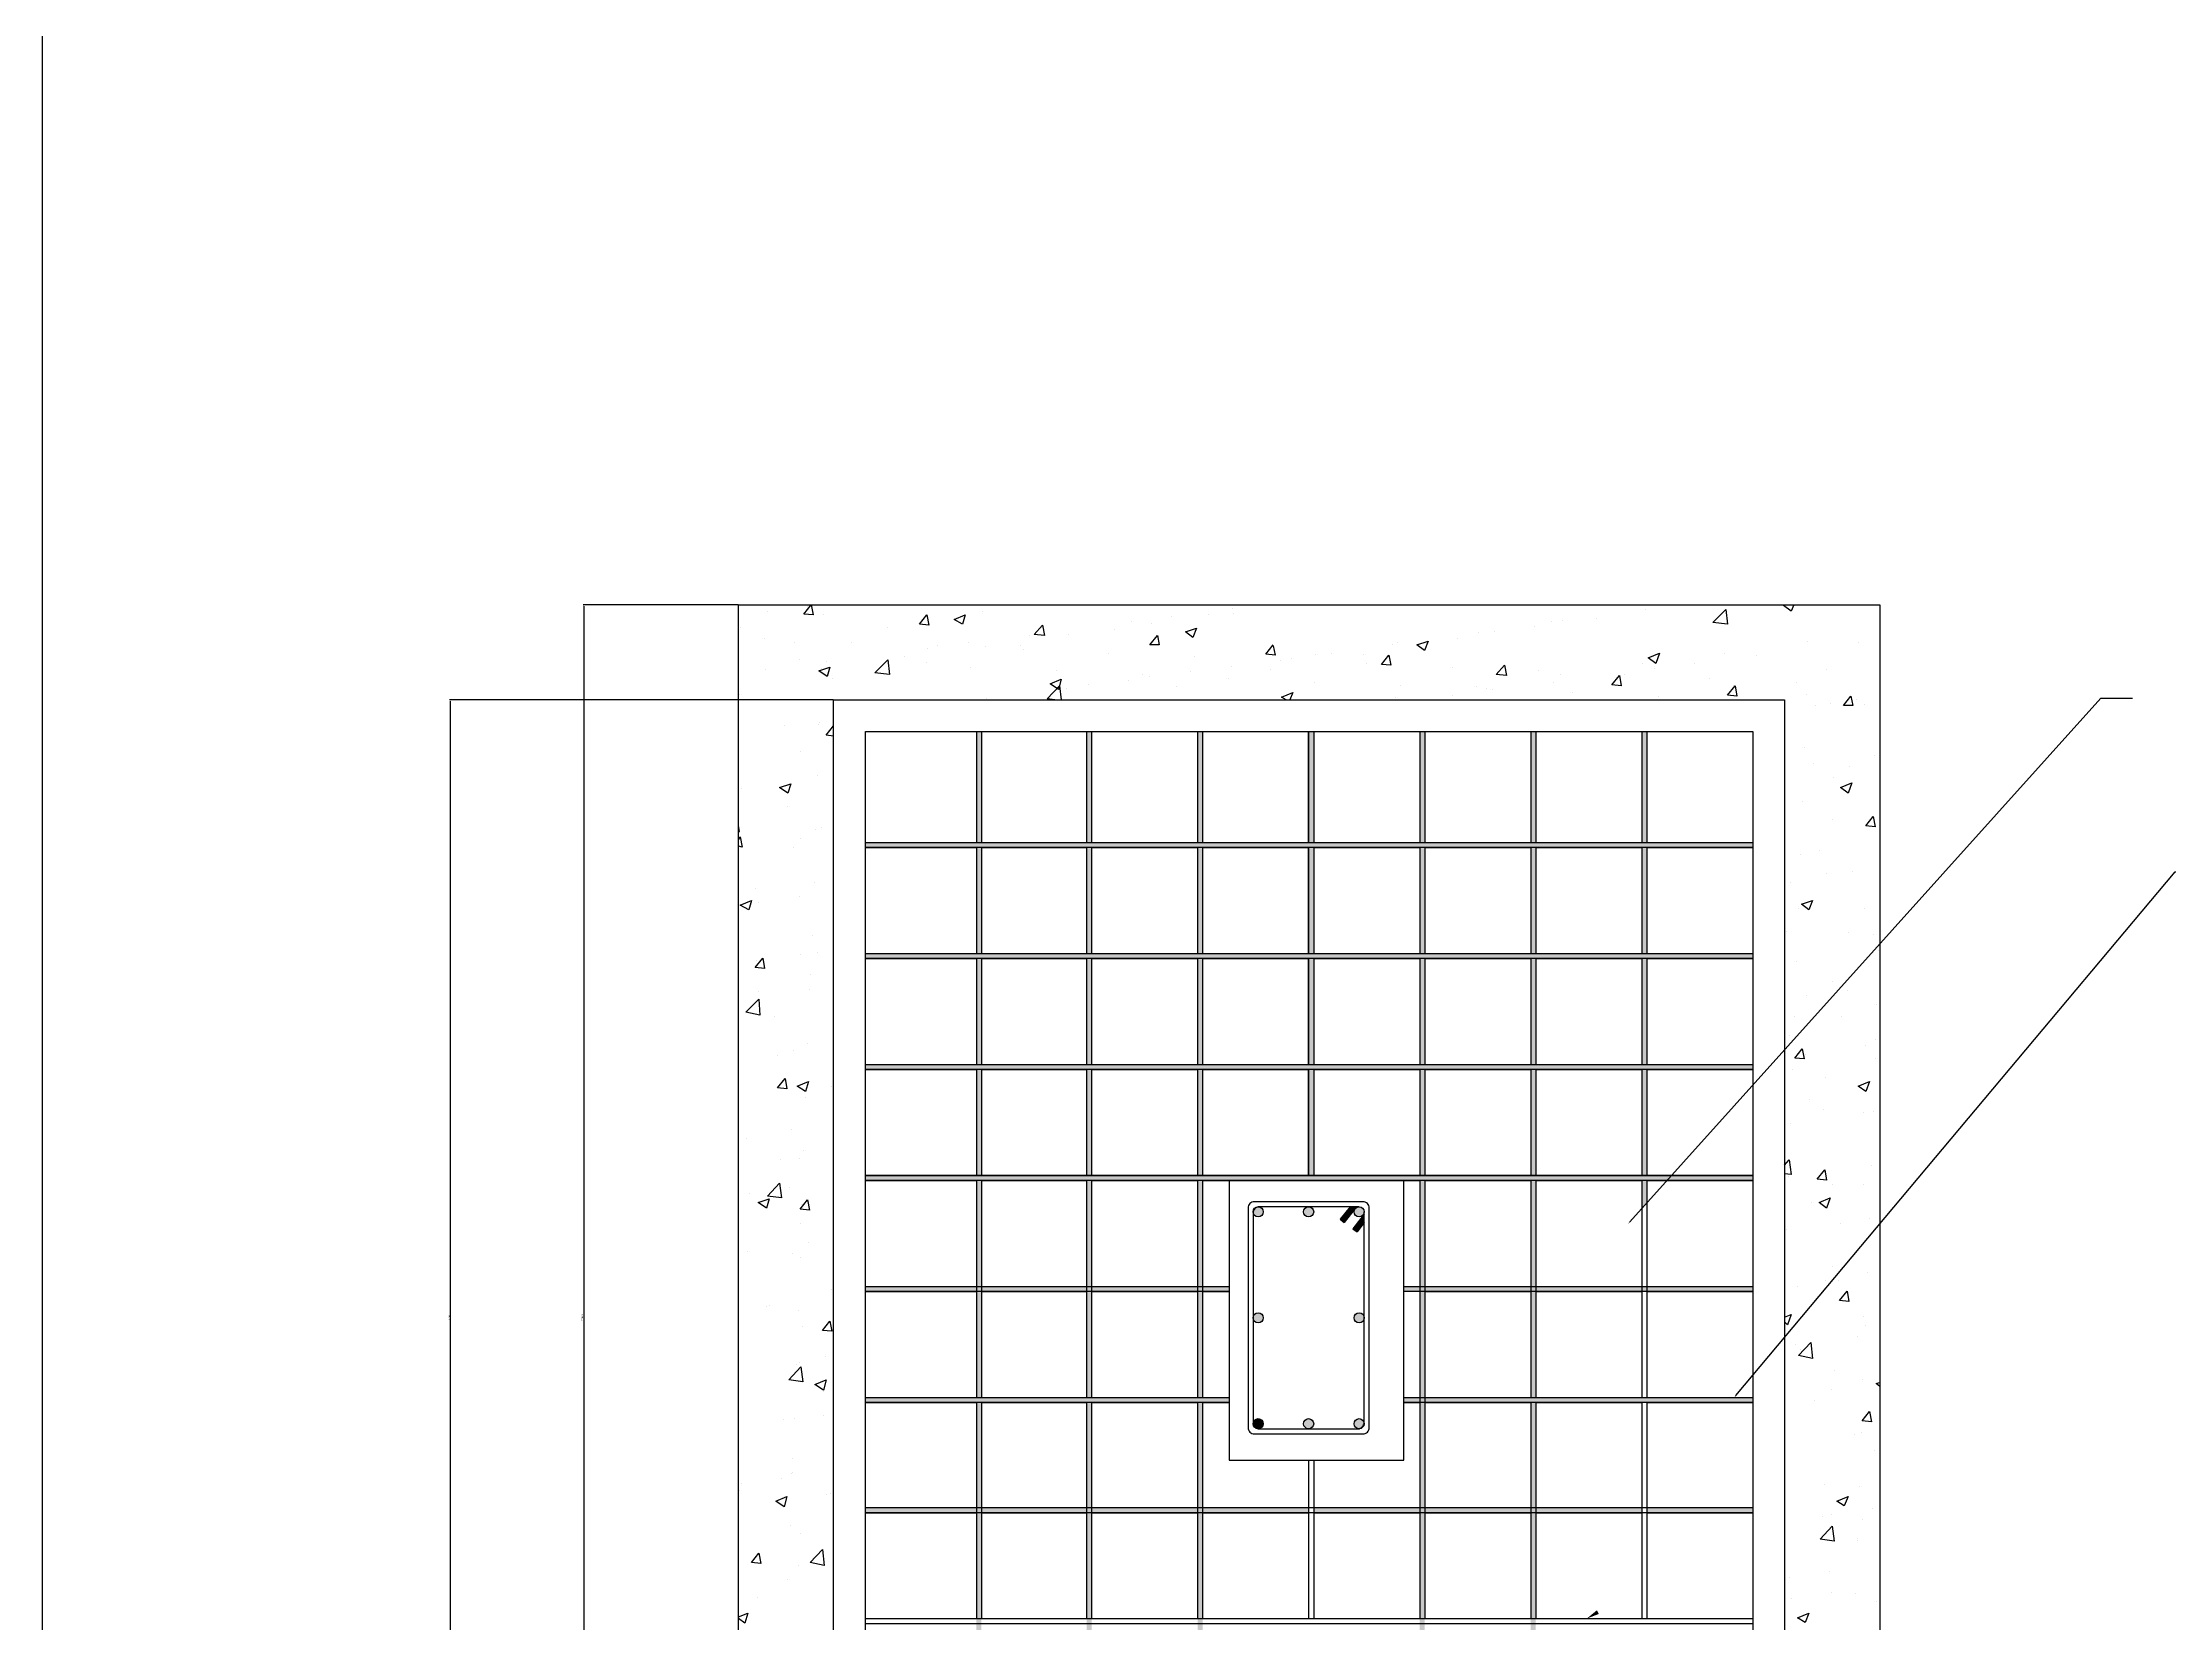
# Model space of a CAD drawing. Header units: millimetres. Extents: x -15359 to 171203, y -161916 to 32466.
# Drawn here: x 26320 to 30179, y -5821 to -2951 of the extents above; entities that cross this region are included whole.
import ezdxf
from ezdxf import colors
from ezdxf.entities.mleader import LeaderData, LeaderLine
from ezdxf.math import Vec2, Vec3

# ---------------------------------------------------------------- set-up
doc = ezdxf.new("R2010")
doc.units = ezdxf.units.MM
doc.header["$MEASUREMENT"] = 0
doc.styles.get("Standard").update_dxf_attribs({"font": 'Arial.ttf'})
doc.dimstyles.new('ISO-25', dxfattribs={"dimtxt": 2.5, "dimasz": 2.5, "dimexe": 1.25, "dimexo": 0.625, "dimtad": 1, "dimtxsty": 'Standard', "dimcen": 2.5, "dimadec": 0, "dimazin": 0, "dimtfac": 1, "dimtmove": 0, "dimatfit": 3, "dimfxl": 0, "dimarcsym": 0})

# ---------------------------------------------------------------- blocks, each defined once
blk = doc.blocks.new('*D42')
at = {"color": 0, "lineweight": -2}
for p, q in [((27581.7, -3971.3), (27300.4, -3971.3)), ((27301.7, -3973.8), (27301.7, -6557.6)), ((27581.7, -6560.1), (27300.4, -6560.1))]:
    blk.add_line(p, q, dxfattribs=at)
at = {"color": 0}
for points in [[(27301.3, -3973.8), (27302.1, -3973.8), (27301.7, -3971.3)], [(27301.3, -6557.6), (27302.1, -6557.6), (27301.7, -6560.1)]]:
    blk.add_solid(points, dxfattribs=at)
at = {"layer": 'Defpoints', "color": 0}
for p in [(27582.4, -3971.3), (27301.7, -6560.1), (27582.4, -6560.1)]:
    blk.add_point(p, dxfattribs=at)
at = {"color": 0, "insert": (27299.5, -5265.7), "char_height": 2.5, "attachment_point": 5, "rotation": 90}
blk.add_mtext('2588,81', dxfattribs=at)
blk = doc.blocks.new('*D45')
at = {"color": 0, "lineweight": -2}
for p, q in [((27754.4, -4144), (27058.3, -4144)), ((27059.6, -4146.5), (27059.6, -6384.9)), ((27754.4, -6387.4), (27058.3, -6387.4))]:
    blk.add_line(p, q, dxfattribs=at)
at = {"color": 0}
for points in [[(27059.2, -4146.5), (27060, -4146.5), (27059.6, -4144)], [(27059.2, -6384.9), (27060, -6384.9), (27059.6, -6387.4)]]:
    blk.add_solid(points, dxfattribs=at)
at = {"layer": 'Defpoints', "color": 0}
for p in [(27755.1, -4144), (27059.6, -6387.4), (27755.1, -6387.4)]:
    blk.add_point(p, dxfattribs=at)
at = {"color": 0, "insert": (27057.7, -5265.7), "char_height": 2.5, "attachment_point": 5, "rotation": 90}
blk.add_mtext('2000', dxfattribs=at)

msp = doc.modelspace()

# ---------------------------------------------------------------- hatches: boundary and pattern name
h = msp.add_hatch(color=256)
h.dxf.hatch_style = 1
h.paths.add_polyline_path([(28023.31033, -4201.55468), (28014.11002, -4201.55468), (28014.11002, -6329.83426), (28023.31033, -6329.83426)])
h.paths.add_polyline_path([(28223.10109, -4201.55468), (28213.90079, -4201.55468), (28213.90079, -6329.83426), (28223.10109, -6329.83426)])
h.paths.add_polyline_path([(28424.585, -4201.55468), (28415.3847, -4201.55468), (28415.3847, -6329.83426), (28424.585, -6329.83426)])
h.paths.add_polyline_path([(28626.06891, -5073.41087, -1), (28607.6683, -5073.41087, -1)], flags=0)
h.paths.add_polyline_path([(28534.62222, -5265.69447, -1), (28516.22161, -5265.69447, -1)], flags=0)
h.paths.add_polyline_path([(28626.06891, -5457.97807, -1), (28607.6683, -5457.97807, -1)], flags=0)
edge = h.paths.add_edge_path()
edge.add_arc((28525.32695, -5457.97807), 9.2003, 276.77739211, 360)
edge.add_arc((28525.32695, -5457.97807), 9.2003, 0, 173.22260829)
edge.add_arc((28527.62703, -5455.678), 11.50038, 186.06117605, 263.93882395)
edge = h.paths.add_edge_path()
edge.add_arc((28525.32695, -5073.41087), 9.2003, 186.77739209, 360)
edge.add_arc((28525.32695, -5073.41087), 9.2003, 0, 83.22260791)
edge.add_arc((28527.62703, -5075.71094), 11.50038, 96.06117606, 173.93882394)
h = msp.add_hatch(color=256)
h.dxf.hatch_style = 1
h.paths.add_polyline_path([(28626.06891, -4201.55468), (28616.8686, -4201.55468), (28616.8686, -5007.4903), (28626.06891, -5007.4903)])
h.paths.add_polyline_path([(29029.03672, -4201.55468), (29019.83642, -4201.55468), (29019.83642, -6329.83426), (29029.03672, -6329.83426)])
h.paths.add_polyline_path([(29230.52063, -4201.55468), (29221.32032, -4201.55468), (29221.32032, -5067.61208), (29230.52063, -5057.37575)])
h.paths.add_polyline_path([(28827.55281, -4201.55468), (28818.35251, -4201.55468), (28818.35251, -6329.83426), (28827.55281, -6329.83426)])
h = msp.add_hatch(color=256)
h.dxf.hatch_style = 1
h.paths.add_polyline_path([(29275.35715, -5007.4903), (27812.62612, -5007.4903), (27812.62612, -5016.69061), (29267.08801, -5016.69061)])
h.paths.add_polyline_path([(29422.80423, -4806.0064), (27812.62612, -4806.0064), (27812.62612, -4815.2067), (29422.80423, -4815.2067)])
h.paths.add_polyline_path([(29422.80423, -4604.52249), (27812.62612, -4604.52249), (27812.62612, -4613.7228), (29422.80423, -4613.7228)])
h.paths.add_polyline_path([(29422.80423, -4403.03858), (27812.62612, -4403.03858), (27812.62612, -4412.23889), (29422.80423, -4412.23889)])
h = msp.add_hatch(color=256)
h.dxf.hatch_style = 1
h.paths.add_polyline_path([(29422.80423, -5007.4903), (29275.35715, -5007.4903), (29267.08801, -5016.69061), (29422.80423, -5016.69061)])
h = msp.add_hatch(color=256)
h.dxf.hatch_style = 1
h.paths.add_polyline_path([(28534.52726, -5073.41087, 1), (28516.12665, -5073.41087, 1)])
h.paths.add_polyline_path([(28626.06891, -5073.41087, 1), (28607.6683, -5073.41087, 1)])
h.paths.add_polyline_path([(28717.61056, -5073.41087, 1), (28699.20995, -5073.41087, 1)])
h.paths.add_polyline_path([(28717.61056, -5267.01294), (28717.61056, -5264.376, 0.9305651082), (28699.30491, -5265.69447, 0.9305651082)])
h.paths.add_polyline_path([(28516.22161, -5265.69447, 1), (28534.62222, -5265.69447, 1)])
h.paths.add_polyline_path([(28534.52726, -5457.97807, 1), (28516.12665, -5457.97807, 1)])
h.paths.add_polyline_path([(28626.06891, -5457.97807, 1), (28607.6683, -5457.97807, 1)])
h.paths.add_polyline_path([(28717.61056, -5457.97807, 1), (28699.20995, -5457.97807, 1)])
h = msp.add_hatch(color=256)
h.dxf.hatch_style = 1
h.paths.add_polyline_path([(28626.06891, -5073.41087, -1), (28607.6683, -5073.41087, -1)], flags=0)
h.paths.add_polyline_path([(28534.62222, -5265.69447, -1), (28516.22161, -5265.69447, -1)], flags=0)
h.paths.add_polyline_path([(28626.06891, -5457.97807, -1), (28607.6683, -5457.97807, -1)], flags=0)
edge = h.paths.add_edge_path()
edge.add_arc((28525.32695, -5457.97807), 9.2003, 276.77739211, 360)
edge.add_arc((28525.32695, -5457.97807), 9.2003, 0, 173.22260829)
edge.add_arc((28527.62703, -5455.678), 11.50038, 186.06117605, 263.93882395)
edge = h.paths.add_edge_path()
edge.add_arc((28525.32695, -5457.97807), 9.2003, 276.77739211, 360)
edge.add_arc((28525.32695, -5457.97807), 9.2003, 0, 173.22260829)
edge.add_arc((28527.62703, -5455.678), 11.50038, 186.06117605, 263.93882395)
edge = h.paths.add_edge_path()
edge.add_arc((28525.32695, -5457.97807), 9.2003, 276.77739211, 360)
edge.add_arc((28525.32695, -5457.97807), 9.2003, 0, 173.22260829)
edge.add_arc((28527.62703, -5455.678), 11.50038, 186.06117605, 263.93882395)
h = msp.add_hatch(color=256)
h.dxf.hatch_style = 1
h.paths.add_polyline_path([(28717.61056, -5092.6478), (28717.61056, -5077.31609), (28697.32093, -5104.36304), (28704.6806, -5109.88399)])
h.paths.add_polyline_path([(28700.97706, -5067.98931, -0.2395899956), (28708.41025, -5064.21056), (28692.19533, -5064.21056), (28673.93491, -5086.71721), (28681.07947, -5092.51383)])
h = msp.add_hatch(color=256)
h.dxf.hatch_style = 1
h.paths.add_polyline_path([(29019.83642, -5208.97421), (28827.55281, -5208.97421), (28827.55281, -5218.17452), (29019.83642, -5218.17452)], flags=16)
h.paths.add_polyline_path([(28213.90079, -5208.97421), (28023.31033, -5208.97421), (28023.31033, -5218.17452), (28213.90079, -5218.17452)])
h.paths.add_polyline_path([(28014.11002, -5208.97421), (27812.62612, -5208.97421), (27812.62612, -5218.17452), (28014.11002, -5218.17452)])
h.paths.add_polyline_path([(28415.3847, -5208.97421), (28223.10109, -5208.97421), (28223.10109, -5218.17452), (28415.3847, -5218.17452)])
h.paths.add_polyline_path([(29422.80423, -5208.97421), (28789.56909, -5208.97421), (28789.56909, -5218.17452), (29422.80423, -5218.17452)])
h = msp.add_hatch(color=256)
h.dxf.hatch_style = 1
h.paths.add_polyline_path([(28472.95153, -5410.45812), (27812.62612, -5410.45812), (27812.62612, -5419.65842), (28472.95153, -5419.65842)])
h.paths.add_polyline_path([(28472.95153, -5208.97421), (28424.585, -5208.97421), (28424.585, -5218.17452), (28472.95153, -5218.17452)])
h = msp.add_hatch(color=256)
h.dxf.hatch_style = 1
h.paths.add_polyline_path([(29019.83642, -5208.97421), (28827.55281, -5208.97421), (28827.55281, -5218.17452), (29019.83642, -5218.17452)])
h = msp.add_hatch(color=256)
h.dxf.hatch_style = 1
h.paths.add_polyline_path([(29422.80423, -5410.45812), (28827.55281, -5410.45812), (28827.55281, -5419.65842), (29422.80423, -5419.65842)])
h.paths.add_polyline_path([(28818.35251, -5410.45812), (28789.56909, -5410.45812), (28789.56909, -5419.65842), (28818.35251, -5419.65842)])
h = msp.add_hatch(color=256)
h.dxf.hatch_style = 1
h.paths.add_polyline_path([(28014.11002, -5610.24888), (27812.62612, -5610.24888), (27812.62612, -5619.44919), (28014.11002, -5619.44919)])
h.paths.add_polyline_path([(28213.90079, -5610.24888), (28023.31033, -5610.24888), (28023.31033, -5619.44919), (28213.90079, -5619.44919)])
h.paths.add_polyline_path([(28415.3847, -5610.24888), (28223.10109, -5610.24888), (28223.10109, -5619.44919), (28415.3847, -5619.44919)])
h.paths.add_polyline_path([(28616.8686, -5610.24888), (28424.585, -5610.24888), (28424.585, -5619.44919), (28616.8686, -5619.44919)])
h.paths.add_polyline_path([(28818.35251, -5610.24888), (28626.06891, -5610.24888), (28626.06891, -5619.44919), (28818.35251, -5619.44919)])
h.paths.add_polyline_path([(29019.83642, -5610.24888), (28827.55281, -5610.24888), (28827.55281, -5619.44919), (29019.83642, -5619.44919)])
h.paths.add_polyline_path([(29221.32032, -5610.24888), (29029.03672, -5610.24888), (29029.03672, -5619.44919), (29221.32032, -5619.44919)])
h.paths.add_polyline_path([(29422.80423, -5610.24888), (29230.52063, -5610.24888), (29230.52063, -5619.44919), (29422.80423, -5619.44919)])

# ---------------------------------------------------------------- linework, layer by layer
for p, q in [((27812.62612, -5007.4903), (28014.11002, -5007.4903)), ((28023.31033, -5007.4903), (28213.90079, -5007.4903)), ((28223.10109, -5007.4903), (28415.3847, -5007.4903)), ((28424.585, -5007.4903), (28818.35251, -5007.4903)), ((28827.55281, -5007.4903), (29019.83642, -5007.4903)), ((29029.03672, -5007.4903), (29221.32032, -5007.4903)), ((29230.52063, -5007.4903), (29422.80423, -5007.4903)), ((27812.62612, -5016.69061), (28014.11002, -5016.69061)), ((28023.31033, -5016.69061), (28213.90079, -5016.69061)), ((28223.10109, -5016.69061), (28415.3847, -5016.69061)), ((28424.585, -5016.69061), (28818.35251, -5016.69061)), ((28827.55281, -5016.69061), (29019.83642, -5016.69061)), ((29029.03672, -5016.69061), (29221.32032, -5016.69061)), ((29230.52063, -5016.69061), (29422.80423, -5016.69061)), ((28692.19533, -5064.21056), (28673.93491, -5086.71721)), ((28673.93491, -5086.71721), (28681.07947, -5092.51383)), ((28701.57323, -5067.25451), (28681.07947, -5092.51383)), ((28717.61056, -5077.31609), (28697.32093, -5104.36304)), ((28717.61056, -5092.6478), (28704.6806, -5109.88399)), ((28697.32093, -5104.36304), (28704.6806, -5109.88399))]:
    msp.add_line(p, q)
at = {"color": 7, "lineweight": 25}
for points in [[(26319.74151, 3026.0763), (33273.1726, 3026.0763), (33273.1726, -7522.89323), (26319.74151, -7522.89323)], [(27582.3588, -3971.28736), (29653.07155, -3971.28736), (29653.07155, -6560.10159), (27582.3588, -6560.10159)], [(27714.42388, -3971.28736), (27717.81016, -3989.91192), (27700.87874, -3988.21878)], [(27924.37349, -3989.91192), (27927.75978, -4008.53648), (27910.82836, -4006.84334)], [(27993.79232, -3989.91192), (27988.71289, -4006.84334), (27973.47461, -3998.37763)], [(28134.32311, -4008.53648), (28137.7094, -4027.16104), (28119.08483, -4025.4679)], [(29377.08939, -4006.84334), (29349.99912, -4003.45706), (29373.70311, -3979.75307)], [(28342.57959, -4027.16104), (28345.96587, -4044.09247), (28329.03445, -4044.09247)], [(28413.69155, -4013.61591), (28406.91899, -4030.54733), (28393.37385, -4020.38848)], [(28833.59079, -4037.3199), (28826.81822, -4054.25132), (28813.27308, -4044.09247)], [(27748.28672, -4084.72787), (27743.20729, -4101.6593), (27727.96901, -4091.50044)], [(27856.64781, -4098.27301), (27829.55754, -4094.88673), (27853.26153, -4071.18274)], [(28762.47882, -4062.71703), (28765.8651, -4081.34159), (28748.93368, -4079.64845)], [(28972.42844, -4081.34159), (28975.81472, -4099.96615), (28957.19016, -4098.27301)], [(29253.49002, -4059.33074), (29246.71745, -4077.95531), (29233.17232, -4067.79645)], [(28168.18595, -4106.73872), (28163.10653, -4125.36328), (28147.86825, -4115.20443)], [(29180.68491, -4099.96615), (29184.0712, -4118.59072), (29167.13978, -4116.89757)], [(29390.63453, -4118.59072), (29394.02081, -4137.21528), (29377.08939, -4135.52214)], [(27755.05929, -4143.98785), (29480.37106, -4143.98785), (29480.37106, -6387.40109), (27755.05929, -6387.40109)], [(29600.58415, -4137.21528), (29603.97043, -4154.1467), (29587.03901, -4154.1467)], [(27812.62612, -4201.55468), (29422.80423, -4201.55468), (29422.80423, -6329.83426), (27812.62612, -6329.83426)], [(27677.17475, -4296.37063), (27672.09533, -4313.30205), (27656.85705, -4303.1432)], [(29602.27729, -4294.67749), (29595.50472, -4313.30205), (29581.95958, -4303.1432)], [(29641.21956, -4355.63061), (29644.60584, -4374.25517), (29627.67442, -4372.56203)], [(27606.06278, -4508.01339), (27600.98336, -4524.94481), (27585.74508, -4516.4791)], [(29531.16532, -4508.01339), (29524.39275, -4524.94481), (29510.84762, -4514.78596)], [(27626.38049, -4612.9882), (27629.76677, -4631.61276), (27612.83535, -4629.91962)], [(27621.30106, -4716.26987), (27595.90393, -4711.19044), (27619.60792, -4687.48645)], [(29512.54076, -4777.22298), (29515.92704, -4795.84755), (29498.99562, -4794.1544)], [(27667.0159, -4831.40353), (27670.40218, -4850.02809), (27653.47076, -4848.33495)], [(27709.34445, -4836.48296), (27704.26503, -4855.10752), (27689.02675, -4844.94867)], [(29634.44699, -4836.48296), (29627.67442, -4855.10752), (29614.12928, -4844.94867)], [(29422.80423, -5007.4903), (27812.62612, -5007.4903)], [(29553.17617, -4997.33145), (29556.56245, -5015.95602), (29539.63103, -5014.26287)], [(27638.23248, -5049.81886), (27633.15306, -5066.75028), (27617.91478, -5056.59142)], [(27660.24333, -5048.12571), (27634.8462, -5044.73943), (27656.85705, -5021.03544)], [(27707.65131, -5051.512), (27711.03759, -5070.13656), (27694.10617, -5068.44342)], [(29563.33502, -5048.12571), (29556.56245, -5066.75028), (29543.01732, -5056.59142)], [(29593.81158, -5217.43992), (29597.19786, -5236.06448), (29580.26644, -5234.37134)], [(27748.28672, -5271.62047), (27751.673, -5290.24503), (27734.74158, -5288.55189)], [(29531.16532, -5339.34615), (29505.76819, -5334.26672), (29527.77904, -5310.56274)], [(27699.1856, -5381.6747), (27673.78847, -5378.28842), (27695.79931, -5354.58443)], [(27741.51415, -5378.28842), (27736.43472, -5396.91298), (27721.19645, -5386.75413)], [(29634.44699, -5435.85525), (29637.83327, -5454.47981), (29620.90185, -5452.78667)], [(27670.40218, -5589.93118), (27665.32276, -5608.55574), (27650.08448, -5598.39689)], [(29595.50472, -5589.93118), (29588.73215, -5606.8626), (29575.18702, -5598.39689)], [(29570.10759, -5671.202), (29544.71046, -5667.81571), (29566.72131, -5644.11172)], [(27619.60792, -5693.21284), (27622.99421, -5711.83741), (27606.06278, -5710.14426)], [(27738.12787, -5715.22369), (27712.73074, -5710.14426), (27734.74158, -5686.44028)], [(29524.39275, -5801.57394), (29517.62019, -5818.50536), (29504.07505, -5810.03965)]]:
    msp.add_lwpolyline(points, close=True, dxfattribs=at)
for points in [[(27707.65131, -3974.67364), (27707.65131, -3974.67364)], [(29228.09289, -3972.9805), (29228.09289, -3972.9805)], [(29497.30248, -3971.28736), (29492.22305, -3983.13935), (29478.67792, -3972.9805), (29482.0642, -3971.28736)], [(27585.74508, -4011.92277), (27585.74508, -4011.92277)], [(27634.8462, -3983.13935), (27634.8462, -3983.13935)], [(27736.43472, -3989.91192), (27736.43472, -3989.91192)], [(27853.26153, -4011.92277), (27853.26153, -4011.92277)], [(28024.26888, -3983.13935), (28024.26888, -3983.13935)], [(28295.17161, -4001.76391), (28295.17161, -4001.76391)], [(28332.42073, -4005.1502), (28332.42073, -4005.1502)], [(28367.97672, -3993.2982), (28367.97672, -3993.2982)], [(28435.7024, -3988.21878), (28435.7024, -3988.21878)], [(28478.03095, -3978.05992), (28478.03095, -3978.05992)], [(28479.72409, -3986.52563), (28479.72409, -3986.52563)], [(29026.60898, -4010.22962), (29026.60898, -4010.22962)], [(29057.08554, -4001.76391), (29057.08554, -4001.76391)], [(29077.40325, -4000.07077), (29077.40325, -4000.07077)], [(29138.35636, -3996.68449), (29138.35636, -3996.68449)], [(29228.09289, -3979.75307), (29228.09289, -3979.75307)], [(27629.76677, -4032.24047), (27629.76677, -4032.24047)], [(27683.94732, -4040.70618), (27683.94732, -4040.70618)], [(27787.22899, -4039.01304), (27787.22899, -4039.01304)], [(27926.06664, -4050.86503), (27926.06664, -4050.86503)], [(27942.99806, -4045.78561), (27942.99806, -4045.78561)], [(27998.87175, -4040.70618), (27998.87175, -4040.70618)], [(28031.04145, -4047.47875), (28031.04145, -4047.47875)], [(28093.6877, -4045.78561), (28093.6877, -4045.78561)], [(28110.61912, -4027.16104), (28110.61912, -4027.16104)], [(28181.73109, -4025.4679), (28181.73109, -4025.4679)], [(28264.69505, -4017.00219), (28264.69505, -4017.00219)], [(28552.5292, -4045.78561), (28555.91549, -4062.71703), (28538.98407, -4061.02389), (28552.5292, -4044.09247)], [(28769.25139, -4044.09247), (28769.25139, -4044.09247)], [(28777.7171, -4040.70618), (28777.7171, -4040.70618)], [(28887.77133, -4032.24047), (28887.77133, -4032.24047)], [(28925.02046, -4022.08162), (28925.02046, -4022.08162)], [(28953.80388, -4020.38848), (28953.80388, -4020.38848)], [(29522.69961, -4037.3199), (29522.69961, -4037.3199)], [(29614.12928, -4039.01304), (29614.12928, -4039.01304)], [(27631.45992, -4089.8073), (27631.45992, -4089.8073)], [(27692.41303, -4071.18274), (27692.41303, -4071.18274)], [(27733.04844, -4086.42102), (27733.04844, -4086.42102)], [(27741.51415, -4074.56902), (27741.51415, -4074.56902)], [(27848.1821, -4077.95531), (27848.1821, -4077.95531)], [(27883.73808, -4066.10331), (27883.73808, -4066.10331)], [(27924.37349, -4076.26216), (27924.37349, -4076.26216)], [(28003.95117, -4084.72787), (28003.95117, -4084.72787)], [(28098.76713, -4052.55818), (28098.76713, -4052.55818)], [(28254.5362, -4059.33074), (28254.5362, -4059.33074)], [(28410.30527, -4066.10331), (28410.30527, -4066.10331)], [(28476.33781, -4083.03473), (28476.33781, -4083.03473)], [(28547.44978, -4089.8073), (28547.44978, -4089.8073)], [(28566.07434, -4072.87588), (28566.07434, -4072.87588)], [(28586.39205, -4069.4896), (28586.39205, -4069.4896)], [(28628.7206, -4061.02389), (28628.7206, -4061.02389)], [(28659.19715, -4059.33074), (28659.19715, -4059.33074)], [(28716.76398, -4061.02389), (28716.76398, -4061.02389)], [(28721.84341, -4077.95531), (28721.84341, -4077.95531)], [(28877.61248, -4084.72787), (28877.61248, -4084.72787)], [(29223.01346, -4077.95531), (29223.01346, -4077.95531)], [(29245.02431, -4086.42102), (29245.02431, -4086.42102)], [(29317.82942, -4077.95531), (29317.82942, -4077.95531)], [(29372.00997, -4059.33074), (29372.00997, -4059.33074)], [(29429.5768, -4062.71703), (29429.5768, -4062.71703)], [(29556.56245, -4089.8073), (29556.56245, -4089.8073)], [(27753.36615, -4105.04558), (27753.36615, -4105.04558)], [(28156.33396, -4143.98785), (28142.78882, -4142.29471), (28164.79967, -4118.59072), (28168.18595, -4143.98785)], [(28159.72024, -4091.50044), (28159.72024, -4091.50044)], [(28178.34481, -4123.67014), (28178.34481, -4123.67014)], [(28217.28707, -4116.89757), (28217.28707, -4116.89757)], [(28290.09218, -4108.43186), (28290.09218, -4108.43186)], [(28315.48931, -4098.27301), (28315.48931, -4098.27301)], [(28329.03445, -4101.6593), (28329.03445, -4101.6593)], [(28376.44243, -4120.28386), (28376.44243, -4120.28386)], [(28401.83956, -4093.19359), (28401.83956, -4093.19359)], [(28471.25838, -4105.04558), (28471.25838, -4105.04558)], [(28627.02745, -4111.81815), (28627.02745, -4111.81815)], [(28782.79653, -4118.59072), (28782.79653, -4118.59072)], [(28921.63418, -4120.28386), (28921.63418, -4120.28386)], [(28940.25874, -4123.67014), (28940.25874, -4123.67014)], [(28950.41759, -4125.36328), (28950.41759, -4125.36328)], [(29033.38155, -4091.50044), (29033.38155, -4091.50044)], [(29060.47183, -4111.81815), (29060.47183, -4111.81815)], [(29074.01696, -4098.27301), (29074.01696, -4098.27301)], [(29189.15062, -4098.27301), (29189.15062, -4098.27301)], [(29344.91969, -4105.04558), (29344.91969, -4105.04558)], [(29387.24825, -4118.59072), (29387.24825, -4118.59072)], [(29502.38191, -4111.81815), (29502.38191, -4111.81815)], [(27584.05194, -4133.82899), (27584.05194, -4133.82899)], [(28032.73459, -4142.29471), (28032.73459, -4142.29471)], [(28576.23319, -4143.98785), (28567.76748, -4138.90842), (28588.08519, -4130.44271), (28583.00576, -4143.98785)], [(28774.33082, -4138.90842), (28774.33082, -4138.90842)], [(28877.61248, -4135.52214), (28877.61248, -4135.52214)], [(29096.02781, -4130.44271), (29096.02781, -4130.44271)], [(29251.79688, -4137.21528), (29251.79688, -4137.21528)], [(29407.56595, -4143.98785), (29407.56595, -4143.98785)], [(29519.31333, -4133.82899), (29519.31333, -4133.82899)], [(29536.24475, -4154.1467), (29536.24475, -4154.1467)], [(29563.33502, -4150.76042), (29563.33502, -4150.76042)], [(29610.743, -4143.98785), (29610.743, -4143.98785)], [(29625.98128, -4152.45356), (29625.98128, -4152.45356)], [(27665.32276, -4189.70268), (27665.32276, -4189.70268)], [(27727.96901, -4188.00954), (27727.96901, -4188.00954)], [(27729.66216, -4184.62326), (27729.66216, -4184.62326)], [(27755.05929, -4210.02039), (27741.51415, -4208.32725), (27755.05929, -4191.39583)], [(28014.11002, -4201.55468), (28014.11002, -4403.03858)], [(28023.31033, -4201.55468), (28023.31033, -4403.03858)], [(28213.90079, -4201.55468), (28213.90079, -4403.03858)], [(28223.10109, -4201.55468), (28223.10109, -4403.03858)], [(28415.3847, -4201.55468), (28415.3847, -4403.03858)], [(28424.585, -4201.55468), (28424.585, -4403.03858)], [(28616.8686, -4201.55468), (28616.8686, -4403.03858)], [(28626.06891, -4201.55468), (28626.06891, -4403.03858)], [(28818.35251, -4201.55468), (28818.35251, -4403.03858)], [(28827.55281, -4201.55468), (28827.55281, -4403.03858)], [(29019.83642, -4201.55468), (29019.83642, -4403.03858)], [(29029.03672, -4201.55468), (29029.03672, -4403.03858)], [(29221.32032, -4201.55468), (29221.32032, -4403.03858)], [(29230.52063, -4201.55468), (29230.52063, -4403.03858)], [(27694.10617, -4237.11066), (27694.10617, -4237.11066)], [(29515.92704, -4230.33809), (29515.92704, -4230.33809)], [(27726.27587, -4281.13236), (27726.27587, -4281.13236)], [(29532.85846, -4259.12151), (29532.85846, -4259.12151)], [(29598.891, -4265.89408), (29598.891, -4265.89408)], [(29642.9127, -4245.57637), (29642.9127, -4245.57637)], [(27587.43822, -4304.83634), (27587.43822, -4304.83634)], [(29568.41445, -4284.51864), (29568.41445, -4284.51864)], [(27672.09533, -4337.00604), (27672.09533, -4337.00604)], [(29512.54076, -4328.54033), (29512.54076, -4328.54033)], [(27582.3588, -4382.72088), (27584.05194, -4382.72088), (27582.3588, -4372.56203)], [(27582.3588, -4397.95916), (27585.74508, -4392.87973), (27589.13136, -4411.50429), (27582.3588, -4409.81115)], [(27695.79931, -4396.26602), (27695.79931, -4396.26602)], [(27722.88959, -4379.3346), (27722.88959, -4379.3346)], [(27733.04844, -4375.94831), (27733.04844, -4375.94831)], [(29566.72131, -4360.71003), (29566.72131, -4360.71003)], [(27682.25418, -4411.50429), (27682.25418, -4411.50429)], [(27812.62612, -4403.03858), (28014.11002, -4403.03858)], [(27812.62612, -4412.23889), (28014.11002, -4412.23889)], [(28014.11002, -4412.23889), (28014.11002, -4604.52249)], [(28023.31033, -4403.03858), (28213.90079, -4403.03858)], [(28023.31033, -4412.23889), (28213.90079, -4412.23889)], [(28023.31033, -4412.23889), (28023.31033, -4604.52249)], [(28213.90079, -4412.23889), (28213.90079, -4604.52249)], [(28223.10109, -4403.03858), (28415.3847, -4403.03858)], [(28223.10109, -4412.23889), (28415.3847, -4412.23889)], [(28223.10109, -4412.23889), (28223.10109, -4604.52249)], [(28415.3847, -4412.23889), (28415.3847, -4604.52249)], [(28424.585, -4403.03858), (28616.8686, -4403.03858)], [(28424.585, -4412.23889), (28616.8686, -4412.23889)], [(28424.585, -4412.23889), (28424.585, -4604.52249)], [(28616.8686, -4412.23889), (28616.8686, -4604.52249)], [(28626.06891, -4403.03858), (28818.35251, -4403.03858)], [(28626.06891, -4412.23889), (28818.35251, -4412.23889)], [(28626.06891, -4412.23889), (28626.06891, -4604.52249)], [(28818.35251, -4412.23889), (28818.35251, -4604.52249)], [(28827.55281, -4403.03858), (29019.83642, -4403.03858)], [(28827.55281, -4412.23889), (29019.83642, -4412.23889)], [(28827.55281, -4412.23889), (28827.55281, -4604.52249)], [(29019.83642, -4412.23889), (29019.83642, -4604.52249)], [(29029.03672, -4403.03858), (29221.32032, -4403.03858)], [(29029.03672, -4412.23889), (29221.32032, -4412.23889)], [(29029.03672, -4412.23889), (29029.03672, -4604.52249)], [(29221.32032, -4412.23889), (29221.32032, -4604.52249)], [(29230.52063, -4403.03858), (29422.80423, -4403.03858)], [(29230.52063, -4412.23889), (29422.80423, -4412.23889)], [(29230.52063, -4412.23889), (29230.52063, -4604.52249)], [(29509.15448, -4425.04943), (29509.15448, -4425.04943)], [(29543.01732, -4416.58372), (29543.01732, -4416.58372)], [(27719.5033, -4475.84369), (27719.5033, -4475.84369)], [(27753.36615, -4474.15055), (27753.36615, -4474.15055)], [(29490.52991, -4475.84369), (29490.52991, -4475.84369)], [(29556.56245, -4458.91227), (29556.56245, -4458.91227)], [(29603.97043, -4455.52599), (29603.97043, -4455.52599)], [(27582.3588, -4504.62711), (27582.3588, -4504.62711)], [(27612.83535, -4486.00255), (27612.83535, -4486.00255)], [(27617.91478, -4511.39968), (27617.91478, -4511.39968)], [(27692.41303, -4501.24082), (27692.41303, -4501.24082)], [(29505.76819, -4523.25167), (29505.76819, -4523.25167)], [(29625.98128, -4523.25167), (29625.98128, -4523.25167)], [(27716.11702, -4572.35279), (27716.11702, -4572.35279)], [(29483.75734, -4563.88708), (29483.75734, -4563.88708)], [(29597.19786, -4565.58022), (29597.19786, -4565.58022)], [(29641.21956, -4570.65965), (29641.21956, -4570.65965)], [(27614.5285, -4616.37449), (27614.5285, -4616.37449)], [(27694.10617, -4606.21563), (27694.10617, -4606.21563)], [(27726.27587, -4602.82935), (27726.27587, -4602.82935)], [(27812.62612, -4604.52249), (28014.11002, -4604.52249)], [(27812.62612, -4613.7228), (28014.11002, -4613.7228)], [(28014.11002, -4613.7228), (28014.11002, -4806.0064)], [(28023.31033, -4604.52249), (28213.90079, -4604.52249)], [(28023.31033, -4613.7228), (28213.90079, -4613.7228)], [(28023.31033, -4613.7228), (28023.31033, -4806.0064)], [(28213.90079, -4613.7228), (28213.90079, -4806.0064)], [(28223.10109, -4604.52249), (28415.3847, -4604.52249)], [(28223.10109, -4613.7228), (28415.3847, -4613.7228)], [(28223.10109, -4613.7228), (28223.10109, -4806.0064)], [(28415.3847, -4613.7228), (28415.3847, -4806.0064)], [(28424.585, -4604.52249), (28616.8686, -4604.52249)], [(28424.585, -4613.7228), (28616.8686, -4613.7228)], [(28424.585, -4613.7228), (28424.585, -4806.0064)], [(28616.8686, -4613.7228), (28616.8686, -4806.0064)], [(28626.06891, -4604.52249), (28818.35251, -4604.52249)], [(28626.06891, -4613.7228), (28818.35251, -4613.7228)], [(28626.06891, -4613.7228), (28626.06891, -4806.0064)], [(28818.35251, -4613.7228), (28818.35251, -4806.0064)], [(28827.55281, -4604.52249), (29019.83642, -4604.52249)], [(28827.55281, -4613.7228), (29019.83642, -4613.7228)], [(28827.55281, -4613.7228), (28827.55281, -4806.0064)], [(29019.83642, -4613.7228), (29019.83642, -4806.0064)], [(29029.03672, -4604.52249), (29221.32032, -4604.52249)], [(29029.03672, -4613.7228), (29221.32032, -4613.7228)], [(29029.03672, -4613.7228), (29029.03672, -4806.0064)], [(29221.32032, -4613.7228), (29221.32032, -4806.0064)], [(29230.52063, -4604.52249), (29422.80423, -4604.52249)], [(29230.52063, -4613.7228), (29422.80423, -4613.7228)], [(29230.52063, -4613.7228), (29230.52063, -4806.0064)], [(29502.38191, -4619.76077), (29502.38191, -4619.76077)], [(29651.37841, -4599.44307), (29651.37841, -4599.44307)], [(27712.73074, -4641.77162), (27712.73074, -4641.77162)], [(29566.72131, -4655.31675), (29566.72131, -4655.31675)], [(27617.91478, -4673.94132), (27617.91478, -4673.94132)], [(27711.03759, -4670.55503), (27711.03759, -4670.55503)], [(29521.00647, -4680.71388), (29521.00647, -4680.71388)], [(29593.81158, -4672.24817), (29593.81158, -4672.24817)], [(29647.99213, -4697.64531), (29647.99213, -4697.64531)], [(27648.39134, -4717.96301), (27648.39134, -4717.96301)], [(29498.99562, -4717.96301), (29498.99562, -4717.96301)], [(29583.65273, -4719.65615), (29583.65273, -4719.65615)], [(27682.25418, -4780.60927), (27682.25418, -4780.60927)], [(27707.65131, -4767.06413), (27707.65131, -4767.06413)], [(29488.83677, -4753.51899), (29488.83677, -4753.51899)], [(29627.67442, -4772.14356), (29627.67442, -4772.14356)], [(29644.60584, -4760.29156), (29644.60584, -4760.29156)], [(27653.47076, -4789.07498), (27653.47076, -4789.07498)], [(27812.62612, -4806.0064), (28014.11002, -4806.0064)], [(27812.62612, -4815.2067), (28014.11002, -4815.2067)], [(28014.11002, -4815.2067), (28014.11002, -5007.4903)], [(28023.31033, -4806.0064), (28213.90079, -4806.0064)], [(28023.31033, -4815.2067), (28213.90079, -4815.2067)], [(28023.31033, -4815.2067), (28023.31033, -5007.4903)], [(28213.90079, -4815.2067), (28213.90079, -5007.4903)], [(28223.10109, -4806.0064), (28415.3847, -4806.0064)], [(28223.10109, -4815.2067), (28415.3847, -4815.2067)], [(28223.10109, -4815.2067), (28223.10109, -5007.4903)], [(28415.3847, -4815.2067), (28415.3847, -5007.4903)], [(28424.585, -4806.0064), (28616.8686, -4806.0064)], [(28424.585, -4815.2067), (28616.8686, -4815.2067)], [(28424.585, -4815.2067), (28424.585, -5007.4903)], [(28616.8686, -4815.2067), (28616.8686, -5007.4903)], [(28626.06891, -4806.0064), (28818.35251, -4806.0064)], [(28626.06891, -4815.2067), (28818.35251, -4815.2067)], [(28626.06891, -4815.2067), (28626.06891, -5007.4903)], [(28818.35251, -4815.2067), (28818.35251, -5007.4903)], [(28827.55281, -4806.0064), (29019.83642, -4806.0064)], [(28827.55281, -4815.2067), (29019.83642, -4815.2067)], [(28827.55281, -4815.2067), (28827.55281, -5007.4903)], [(29019.83642, -4815.2067), (29019.83642, -5007.4903)], [(29029.03672, -4806.0064), (29221.32032, -4806.0064)], [(29029.03672, -4815.2067), (29221.32032, -4815.2067)], [(29029.03672, -4815.2067), (29029.03672, -5007.4903)], [(29221.32032, -4815.2067), (29221.32032, -5007.4903)], [(29230.52063, -4806.0064), (29422.80423, -4806.0064)], [(29230.52063, -4815.2067), (29422.80423, -4815.2067)], [(29230.52063, -4815.2067), (29230.52063, -5007.4903)], [(29493.9162, -4814.47211), (29493.9162, -4814.47211)], [(29517.62019, -4787.38184), (29517.62019, -4787.38184)], [(29644.60584, -4794.1544), (29644.60584, -4794.1544)], [(27751.673, -4844.94867), (27751.673, -4844.94867)], [(29554.86931, -4829.71039), (29554.86931, -4829.71039)], [(27704.26503, -4865.26637), (27704.26503, -4865.26637)], [(29526.0859, -4868.65265), (29526.0859, -4868.65265)], [(29551.48303, -4887.27722), (29551.48303, -4887.27722)], [(29624.28814, -4892.35664), (29624.28814, -4892.35664)], [(29641.21956, -4890.6635), (29641.21956, -4890.6635)], [(27678.86789, -4924.52634), (27678.86789, -4924.52634)], [(27753.36615, -4914.36749), (27753.36615, -4914.36749)], [(29490.52991, -4912.67435), (29490.52991, -4912.67435)], [(27597.59707, -4939.76462), (27597.59707, -4939.76462)], [(27692.41303, -4977.01375), (27692.41303, -4977.01375)], [(27700.87874, -4961.77547), (27700.87874, -4961.77547)], [(27753.36615, -4944.84405), (27753.36615, -4944.84405)], [(27658.55019, -4978.70689), (27658.55019, -4978.70689)], [(29480.37106, -4988.86574), (29488.83677, -4978.70689), (29492.22305, -5005.79716), (29480.37106, -5004.10402)], [(29487.14363, -5009.18345), (29487.14363, -5009.18345)], [(29637.83327, -4988.86574), (29637.83327, -4988.86574)], [(27602.6765, -5039.66), (27602.6765, -5039.66)], [(27675.48161, -5029.50115), (27675.48161, -5029.50115)], [(28014.11002, -5016.69061), (28014.11002, -5410.45812)], [(28023.31033, -5016.69061), (28023.31033, -5410.45812)], [(28213.90079, -5016.69061), (28213.90079, -5410.45812)], [(28223.10109, -5016.69061), (28223.10109, -5410.45812)], [(28415.3847, -5016.69061), (28415.3847, -5410.45812)], [(28424.585, -5016.69061), (28424.585, -5410.45812)], [(28472.95153, -5016.69061), (28472.95153, -5523.89864), (28789.56909, -5523.89864), (28789.56909, -5016.69061)], [(28818.35251, -5016.69061), (28818.35251, -5811.73279)], [(28827.55281, -5016.69061), (28827.55281, -5811.73279)], [(29019.83642, -5016.69061), (29019.83642, -5410.45812)], [(29029.03672, -5016.69061), (29029.03672, -5410.45812)], [(29221.32032, -5016.69061), (29221.32032, -5410.45812)], [(29230.52063, -5016.69061), (29230.52063, -5410.45812)], [(29566.72131, -5024.42173), (29566.72131, -5024.42173)], [(29624.28814, -5024.42173), (29624.28814, -5024.42173)], [(27695.79931, -5093.84055), (27695.79931, -5093.84055)], [(27697.49246, -5059.97771), (27697.49246, -5059.97771)], [(28717.61056, -5077.31609), (28717.61056, -5073.41087)], [(29529.47218, -5056.59142), (29529.47218, -5056.59142)], [(29581.95958, -5093.84055), (29581.95958, -5093.84055)], [(29634.44699, -5085.37484), (29634.44699, -5085.37484)], [(27709.34445, -5129.39653), (27709.34445, -5129.39653)], [(29483.75734, -5105.69254), (29483.75734, -5105.69254)], [(27599.29022, -5144.63481), (27599.29022, -5144.63481)], [(27680.56104, -5149.71424), (27680.56104, -5149.71424)], [(27694.10617, -5156.48681), (27694.10617, -5156.48681)], [(27812.62612, -5208.97421), (28014.11002, -5208.97421)], [(28023.31033, -5208.97421), (28213.90079, -5208.97421)], [(28223.10109, -5208.97421), (28415.3847, -5208.97421)], [(28424.585, -5208.97421), (28472.95153, -5208.97421)], [(28827.55281, -5208.97421), (29019.83642, -5208.97421)], [(29029.03672, -5208.97421), (29221.32032, -5208.97421)], [(29230.52063, -5208.97421), (29422.80423, -5208.97421)], [(29480.37106, -5203.89479), (29480.37106, -5203.89479)], [(29504.07505, -5208.97421), (29504.07505, -5208.97421)], [(29554.86931, -5198.81536), (29554.86931, -5198.81536)], [(29566.72131, -5173.41823), (29566.72131, -5173.41823)], [(29578.5733, -5198.81536), (29578.5733, -5198.81536)], [(29631.0607, -5183.57708), (29631.0607, -5183.57708)], [(27633.15306, -5244.53019), (27633.15306, -5244.53019)], [(27638.23248, -5242.83705), (27638.23248, -5242.83705)], [(27751.673, -5214.05364), (27751.673, -5214.05364)], [(27812.62612, -5218.17452), (28014.11002, -5218.17452)], [(28023.31033, -5218.17452), (28213.90079, -5218.17452)], [(28223.10109, -5218.17452), (28415.3847, -5218.17452)], [(28424.585, -5218.17452), (28472.95153, -5218.17452)], [(28827.55281, -5218.17452), (29019.83642, -5218.17452)], [(29029.03672, -5218.17452), (29221.32032, -5218.17452)], [(29230.52063, -5218.17452), (29422.80423, -5218.17452)], [(27690.71989, -5252.99591), (27690.71989, -5252.99591)], [(27699.1856, -5281.77932), (27699.1856, -5281.77932)], [(29480.37106, -5264.8479), (29492.22305, -5259.76847), (29485.45049, -5278.39304), (29480.37106, -5273.31361)], [(29624.28814, -5263.15476), (29624.28814, -5263.15476)], [(29627.67442, -5280.08618), (29627.67442, -5280.08618)], [(29500.68876, -5313.94902), (29500.68876, -5313.94902)], [(29509.15448, -5322.41473), (29509.15448, -5322.41473)], [(29612.43614, -5300.40388), (29612.43614, -5300.40388)], [(27687.3336, -5351.19815), (27687.3336, -5351.19815)], [(27692.41303, -5346.11872), (27692.41303, -5346.11872)], [(27739.82101, -5335.95987), (27739.82101, -5335.95987)], [(29571.80073, -5361.357), (29571.80073, -5361.357)], [(27736.43472, -5398.60612), (27736.43472, -5398.60612)], [(29565.02816, -5395.21984), (29565.02816, -5395.21984)], [(29622.59499, -5378.28842), (29622.59499, -5378.28842)], [(29653.07155, -5390.14041), (29646.29898, -5385.06099), (29653.07155, -5383.36784)], [(27812.62612, -5410.45812), (28014.11002, -5410.45812)], [(27812.62612, -5419.65842), (28014.11002, -5419.65842)], [(28014.11002, -5419.65842), (28014.11002, -5811.73279)], [(28023.31033, -5410.45812), (28213.90079, -5410.45812)], [(28023.31033, -5419.65842), (28213.90079, -5419.65842)], [(28023.31033, -5419.65842), (28023.31033, -5811.73279)], [(28213.90079, -5419.65842), (28213.90079, -5811.73279)], [(28223.10109, -5410.45812), (28415.3847, -5410.45812)], [(28223.10109, -5419.65842), (28415.3847, -5419.65842)], [(28223.10109, -5419.65842), (28223.10109, -5811.73279)], [(28415.3847, -5419.65842), (28415.3847, -5811.73279)], [(28424.585, -5410.45812), (28472.95153, -5410.45812)], [(28424.585, -5419.65842), (28472.95153, -5419.65842)], [(28424.585, -5419.65842), (28424.585, -5811.73279)], [(28789.56909, -5410.45812), (28818.35251, -5410.45812)], [(28789.56909, -5419.65842), (28818.35251, -5419.65842)], [(28827.55281, -5410.45812), (29019.83642, -5410.45812)], [(28827.55281, -5419.65842), (29019.83642, -5419.65842)], [(29019.83642, -5419.65842), (29019.83642, -5811.73279)], [(29029.03672, -5410.45812), (29221.32032, -5410.45812)], [(29029.03672, -5419.65842), (29221.32032, -5419.65842)], [(29029.03672, -5419.65842), (29029.03672, -5811.73279)], [(29221.32032, -5419.65842), (29221.32032, -5811.73279)], [(29230.52063, -5410.45812), (29422.80423, -5410.45812)], [(29230.52063, -5419.65842), (29422.80423, -5419.65842)], [(29230.52063, -5419.65842), (29230.52063, -5811.73279)], [(29534.55161, -5415.53754), (29534.55161, -5415.53754)], [(27663.62962, -5451.09353), (27663.62962, -5451.09353)], [(27683.94732, -5447.70724), (27683.94732, -5447.70724)], [(27736.43472, -5442.62782), (27736.43472, -5442.62782)], [(29607.35672, -5478.1838), (29607.35672, -5478.1838)], [(29619.20871, -5474.79752), (29619.20871, -5474.79752)], [(27582.3588, -5491.72894), (27582.3588, -5488.34265)], [(27582.3588, -5491.72894), (27582.3588, -5491.72894)], [(29642.9127, -5506.96722), (29642.9127, -5506.96722)], [(27678.86789, -5547.60263), (27678.86789, -5547.60263)], [(27680.56104, -5520.51235), (27680.56104, -5520.51235)], [(27680.56104, -5545.90948), (27680.56104, -5545.90948)], [(28616.8686, -5523.89864), (28616.8686, -5811.73279)], [(28626.06891, -5523.89864), (28626.06891, -5811.73279)], [(27584.05194, -5579.77233), (27584.05194, -5579.77233)], [(27587.43822, -5566.22719), (27587.43822, -5566.22719)], [(27660.24333, -5557.76148), (27660.24333, -5557.76148)], [(27741.51415, -5586.54489), (27741.51415, -5586.54489)], [(27749.97986, -5584.85175), (27749.97986, -5584.85175)], [(29553.17617, -5567.92033), (29553.17617, -5567.92033)], [(29615.82243, -5571.30661), (29615.82243, -5571.30661)], [(27812.62612, -5610.24888), (28014.11002, -5610.24888)], [(27812.62612, -5619.44919), (28014.11002, -5619.44919)], [(28023.31033, -5610.24888), (28213.90079, -5610.24888)], [(28023.31033, -5619.44919), (28213.90079, -5619.44919)], [(28223.10109, -5610.24888), (28415.3847, -5610.24888)], [(28223.10109, -5619.44919), (28415.3847, -5619.44919)], [(28424.585, -5610.24888), (28616.8686, -5610.24888)], [(28424.585, -5619.44919), (28616.8686, -5619.44919)], [(28626.06891, -5610.24888), (28818.35251, -5610.24888)], [(28626.06891, -5619.44919), (28818.35251, -5619.44919)], [(28827.55281, -5610.24888), (29019.83642, -5610.24888)], [(28827.55281, -5619.44919), (29019.83642, -5619.44919)], [(29029.03672, -5610.24888), (29221.32032, -5610.24888)], [(29029.03672, -5619.44919), (29221.32032, -5619.44919)], [(29230.52063, -5610.24888), (29422.80423, -5610.24888)], [(29230.52063, -5619.44919), (29422.80423, -5619.44919)], [(29549.78988, -5627.1803), (29549.78988, -5627.1803)], [(29565.02816, -5622.10088), (29565.02816, -5622.10088)], [(29622.59499, -5632.25973), (29622.59499, -5632.25973)], [(29639.52641, -5611.94202), (29639.52641, -5611.94202)], [(27677.17475, -5642.41858), (27677.17475, -5642.41858)], [(27694.10617, -5657.65686), (27694.10617, -5657.65686)], [(29612.43614, -5666.12257), (29612.43614, -5666.12257)], [(29612.43614, -5669.50886), (29612.43614, -5669.50886)], [(27582.3588, -5672.89514), (27582.3588, -5672.89514)], [(27621.30106, -5696.59913), (27621.30106, -5696.59913)], [(27672.09533, -5740.62082), (27672.09533, -5740.62082)], [(27690.71989, -5715.22369), (27690.71989, -5715.22369)], [(29488.83677, -5737.23454), (29488.83677, -5737.23454)], [(29561.64188, -5727.07569), (29561.64188, -5727.07569)], [(27616.22164, -5772.79052), (27616.22164, -5772.79052)], [(29492.22305, -5774.48366), (29492.22305, -5774.48366)], [(29565.02816, -5764.32481), (29565.02816, -5764.32481)], [(29609.04986, -5766.01795), (29609.04986, -5766.01795)], [(29647.99213, -5781.25623), (29647.99213, -5781.25623)], [(27582.3588, -5808.34651), (27599.29022, -5801.57394), (27594.21079, -5820.1985), (27582.3588, -5811.73279)], [(27812.62612, -5811.73279), (28014.11002, -5811.73279)], [(28023.31033, -5811.73279), (28213.90079, -5811.73279)], [(28223.10109, -5811.73279), (28415.3847, -5811.73279)], [(28424.585, -5811.73279), (28616.8686, -5811.73279)], [(28626.06891, -5811.73279), (28818.35251, -5811.73279)], [(28827.55281, -5811.73279), (29019.83642, -5811.73279)], [(29029.03672, -5811.73279), (29221.32032, -5811.73279)], [(29230.52063, -5811.73279), (29422.80423, -5811.73279)]]:
    msp.add_lwpolyline(points, dxfattribs=at)
for points in [[(28616.8686, -4403.03858), (28616.8686, -4201.55468), (28626.06891, -4201.55468), (28626.06891, -4403.03858)], [(28616.8686, -4604.52249), (28616.8686, -4412.23889)], [(28626.06891, -4412.23889), (28626.06891, -4604.52249)], [(28616.8686, -4806.0064), (28616.8686, -4613.7228)], [(28626.06891, -4613.7228), (28626.06891, -4806.0064)], [(28626.06891, -4815.2067), (28626.06891, -5007.4903), (28616.8686, -5007.4903), (28616.8686, -4815.2067)], [(28472.95153, -5218.17452), (27812.62612, -5218.17452), (27812.62612, -5208.97421), (28472.95153, -5208.97421)], [(28789.56909, -5208.97421), (29422.80423, -5208.97421), (29422.80423, -5218.17452), (28789.56909, -5218.17452)], [(28472.95153, -5419.65842), (27812.62612, -5419.65842), (27812.62612, -5410.45812), (28472.95153, -5410.45812)], [(28789.56909, -5410.45812), (29422.80423, -5410.45812), (29422.80423, -5419.65842), (28789.56909, -5419.65842)], [(29422.80423, -5811.73279), (29422.80423, -5820.93309), (27812.62612, -5820.93309), (27812.62612, -5811.73279), (29230.52063, -5811.73279)]]:
    msp.add_lwpolyline(points)
for points in [[(27812.62612, -4403.03858), (29422.80423, -4403.03858), (29422.80423, -4412.23889), (27812.62612, -4412.23889)], [(27812.62612, -4604.52249), (29422.80423, -4604.52249), (29422.80423, -4613.7228), (27812.62612, -4613.7228)], [(27812.62612, -4806.0064), (29422.80423, -4806.0064), (29422.80423, -4815.2067), (27812.62612, -4815.2067)], [(27812.62612, -5007.4903), (29422.80423, -5007.4903), (29422.80423, -5016.69061), (27812.62612, -5016.69061)], [(27812.62612, -5610.24888), (29422.80423, -5610.24888), (29422.80423, -5619.44919), (27812.62612, -5619.44919)]]:
    msp.add_lwpolyline(points, close=True)
msp.add_lwpolyline([(28518.42673, -5476.37868), (28715.31048, -5476.37868, 0.4142135624), (28726.81086, -5464.8783), (28726.81086, -5066.51064, 0.4142135624), (28715.31048, -5055.01026), (28518.42673, -5055.01026, 0.4142135624), (28506.92635, -5066.51064), (28506.92635, -5464.8783, 0.4142135624)], format="xyb", close=True, dxfattribs=at)
msp.add_lwpolyline([(28708.41025, -5064.21056), (28527.62703, -5064.21056, 0.4142135624), (28516.12665, -5075.71094), (28516.12665, -5455.678, 0.4142135624), (28527.62703, -5467.17838), (28706.11018, -5467.17838, 0.4142135624), (28717.61056, -5455.678), (28717.61056, -5077.31609)], format="xyb", dxfattribs=at)
for centre in [(28525.32695, -5073.41087), (28616.8686, -5073.41087), (28708.41025, -5073.41087), (28525.42192, -5265.69447), (28708.50522, -5265.69447), (28525.32695, -5457.97807), (28616.8686, -5457.97807), (28708.41025, -5457.97807)]:
    msp.add_circle(centre, 9.2003)
at = {"color": 7}
msp.add_solid([(29143.43579, -5803.26708), (29121.42494, -5811.73279), (29140.0495, -5796.49451)], dxfattribs=at)

# ---------------------------------------------------------------- dimensions: what is measured, and where the dimension line sits
dim = msp.add_linear_dim(base=(27301.66704, -6560.10159), p1=(27582.3588, -3971.28736), p2=(27582.3588, -6560.10159), angle=90, dimstyle='ISO-25')
dim.commit()
dim.dimension.update_dxf_attribs({"geometry": '*D42', "text_midpoint": (27299.53965, -5265.69447)})
dim = msp.add_linear_dim(base=(27059.59403, -6387.40109), p1=(27755.05929, -4143.98785), p2=(27755.05929, -6387.40109), angle=90, text='2000', dimstyle='ISO-25')
dim.commit()
dim.dimension.update_dxf_attribs({"geometry": '*D45', "text_midpoint": (27057.6926, -5265.69447)})

# ---------------------------------------------------------------- leaders
ml = msp.add_multileader_mtext('Standard')
ml.set_content('', color=256)
ml.set_leader_properties()
ml.build(insert=Vec2(0, 0))
ml.multileader.update_dxf_attribs({"dogleg_length": 50, "arrow_head_size": 4.60015})
ctx = ml.context
ctx.base_point, ctx.char_height, ctx.arrow_head_size, ctx.landing_gap_size, ctx.plane_origin = Vec3(30111.9599, -4140.65681), 4.60015, 4.60015, 2.30008, Vec3(29196.83049, -5094.85966)
notes = []
notes.append((ctx, [(0, (1, 1, 0), (30054.458, -4140.65681), (1, 0), 57.5019, [(0, [(29196.83049, -5094.85966)], 0, [])])]))
ctx.mtext.insert, ctx.mtext.flow_direction = Vec3(30114.25997, -4138.35674), 5
ml = msp.add_multileader_mtext('Standard')
ml.set_content('', color=256)
ml.set_leader_properties()
ml.build(insert=Vec2(0, 0))
ml.multileader.update_dxf_attribs({"dogleg_length": 50, "arrow_head_size": 4.60015})
ctx = ml.context
ctx.base_point, ctx.char_height, ctx.arrow_head_size, ctx.landing_gap_size, ctx.plane_origin = Vec3(30246.7416, -4456.25527), 4.60015, 4.60015, 2.30008, Vec3(29389.11409, -5410.45812)
notes.append((ctx, [(0, (1, 1, 0), (30189.2397, -4456.25527), (1, 0), 57.5019, [(0, [(29389.11409, -5410.45812)], 0, [])])]))
ctx.mtext.insert, ctx.mtext.flow_direction = Vec3(30249.04168, -4453.95519), 5
for ctx, leaders in notes:
    for number, flags, end, landing, length, lines in leaders:
        leader = LeaderData()
        leader.index, (leader.has_last_leader_line, leader.has_dogleg_vector, leader.attachment_direction) = number, flags
        leader.last_leader_point, leader.dogleg_vector, leader.dogleg_length = Vec3(end), Vec3(landing), length
        for number, points, colour, breaks in lines:
            line = LeaderLine()
            line.index, line.vertices, line.color, line.breaks = number, Vec3.list(points), colors.encode_raw_color(colour), breaks
            leader.lines.append(line)
        ctx.leaders.append(leader)

doc.saveas('drawing.dxf')
